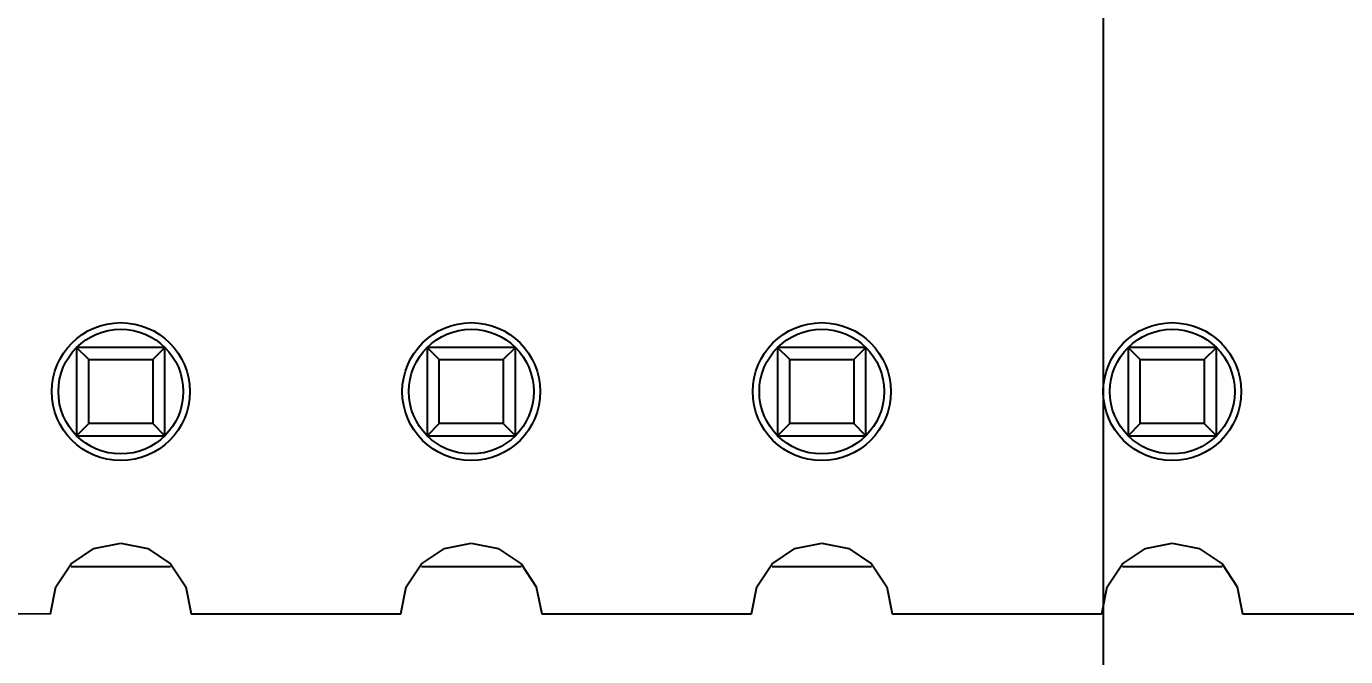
# Model space of a CAD drawing. Header units: millimetres. Extents: x 563 to 681, y 173 to 284.
# Drawn here: x 616.78 to 626.34, y 244.02 to 248.59 of the extents above; entities that cross this region are included whole.
import ezdxf

# ---------------------------------------------------------------- set-up
doc = ezdxf.new("R2010")
doc.units = ezdxf.units.MM
doc.header["$LTSCALE"] = 30.734
doc.header["$PDMODE"] = 3
doc.header["$PDSIZE"] = 0.3125
doc.layers.get('0').update_dxf_attribs({"linetype": 'CONTINUOUS'})
doc.layers.get('Defpoints').update_dxf_attribs({"linetype": 'CONTINUOUS'})
doc.layers.add('dim', color=6, linetype='CONTINUOUS', lineweight=9)
doc.styles.add('Verdana', font='verdana.ttf', dxfattribs={"height": 2.5})
doc.dimstyles.new('aaaaaaaa 3.0', dxfattribs={"dimtxt": 2.5, "dimasz": 1.5, "dimexe": 1.25, "dimexo": 0.625, "dimtad": 1, "dimdec": 1, "dimzin": 9, "dimdsep": 46, "dimtxsty": 'Verdana', "dimcen": 0, "dimazin": 0, "dimtfac": 1, "dimtofl": 0, "dimtmove": 0, "dimatfit": 3, "dimfxl": 1, "dimlwd": 25, "dimlwe": 25, "dimarcsym": 0})

# ---------------------------------------------------------------- blocks, each defined once
blk = doc.blocks.new('*D25')
at = {"layer": 'Defpoints', "color": 0}
for p in [(632.6804, 246.5738), (610.3968, 245.3339), (632.6804, 233.3184)]:
    blk.add_point(p, dxfattribs=at)
at = {"layer": 'dim', "color": 0, "lineweight": 25}
for p, q in [((632.6804, 245.9488), (632.6804, 232.0684)), ((610.3968, 244.7089), (610.3968, 232.0684)), ((611.8968, 233.3184), (631.1804, 233.3184))]:
    blk.add_line(p, q, dxfattribs=at)
at = {"layer": 'dim', "color": 0}
for points in [[(611.8968, 233.5684), (611.8968, 233.0684), (610.3968, 233.3184)], [(631.1804, 233.0684), (631.1804, 233.5684), (632.6804, 233.3184)]]:
    blk.add_solid(points, dxfattribs=at)
at = {"layer": 'dim', "color": 0, "insert": (621.5386, 235.2454), "char_height": 2.5, "attachment_point": 5, "style": 'Verdana'}
blk.add_mtext('22.3', dxfattribs=at)
blk = doc.blocks.new('*D32')
at = {"layer": 'Defpoints', "color": 0}
for p in [(624.5856, 251.3188), (610.3968, 245.3339), (624.5856, 238.4478)]:
    blk.add_point(p, dxfattribs=at)
at = {"layer": 'dim', "color": 0, "lineweight": 25}
for p, q in [((624.5856, 250.6938), (624.5856, 237.1978)), ((610.3968, 244.7089), (610.3968, 237.1978)), ((611.8968, 238.4478), (623.0856, 238.4478))]:
    blk.add_line(p, q, dxfattribs=at)
at = {"layer": 'dim', "color": 0}
for points in [[(611.8968, 238.6978), (611.8968, 238.1978), (610.3968, 238.4478)], [(623.0856, 238.1978), (623.0856, 238.6978), (624.5856, 238.4478)]]:
    blk.add_solid(points, dxfattribs=at)
at = {"layer": 'dim', "color": 0, "insert": (617.4912, 240.3488), "char_height": 2.5, "attachment_point": 5, "style": 'Verdana'}
blk.add_mtext('14.2', dxfattribs=at)

msp = doc.modelspace()

# ---------------------------------------------------------------- linework, layer by layer
at = {"linetype": 'Continuous'}
for p, q in [((617.1455, 246.2639), (617.1455, 245.6239)), ((617.2336, 246.1757), (617.1455, 246.2639)), ((617.7855, 246.2639), (617.1455, 246.2639)), ((617.7855, 246.2639), (617.6973, 246.1757)), ((617.7855, 245.6239), (617.7855, 246.2639)), ((619.6855, 246.2639), (619.6855, 245.6239)), ((619.7736, 246.1757), (619.6855, 246.2639)), ((620.3255, 246.2639), (619.6855, 246.2639)), ((620.3255, 246.2639), (620.2373, 246.1757)), ((620.3255, 245.6239), (620.3255, 246.2639)), ((622.2255, 246.2639), (622.2255, 245.6239)), ((622.3136, 246.1757), (622.2255, 246.2639)), ((622.8655, 246.2639), (622.2255, 246.2639)), ((622.8655, 246.2639), (622.7773, 246.1757)), ((622.8655, 245.6239), (622.8655, 246.2639)), ((624.7655, 246.2639), (624.7655, 245.6239)), ((624.8536, 246.1757), (624.7655, 246.2639)), ((625.4055, 246.2639), (624.7655, 246.2639)), ((625.4055, 246.2639), (625.3173, 246.1757)), ((625.4055, 245.6239), (625.4055, 246.2639)), ((617.2336, 245.712), (617.2336, 246.1757)), ((617.2336, 246.1757), (617.6973, 246.1757)), ((617.6973, 246.1757), (617.6973, 245.712)), ((619.7736, 245.712), (619.7736, 246.1757)), ((619.7736, 246.1757), (620.2373, 246.1757)), ((620.2373, 246.1757), (620.2373, 245.712)), ((622.3136, 245.712), (622.3136, 246.1757)), ((622.3136, 246.1757), (622.7773, 246.1757)), ((622.7773, 246.1757), (622.7773, 245.712)), ((624.8536, 245.712), (624.8536, 246.1757)), ((624.8536, 246.1757), (625.3173, 246.1757)), ((625.3173, 246.1757), (625.3173, 245.712)), ((617.2336, 245.712), (617.1455, 245.6239)), ((617.6973, 245.712), (617.2336, 245.712)), ((617.7855, 245.6239), (617.6973, 245.712)), ((619.7736, 245.712), (619.6855, 245.6239)), ((620.2373, 245.712), (619.7736, 245.712)), ((620.3255, 245.6239), (620.2373, 245.712)), ((622.3136, 245.712), (622.2255, 245.6239)), ((622.7773, 245.712), (622.3136, 245.712)), ((622.8655, 245.6239), (622.7773, 245.712)), ((624.8536, 245.712), (624.7655, 245.6239)), ((625.3173, 245.712), (624.8536, 245.712)), ((625.4055, 245.6239), (625.3173, 245.712)), ((617.1455, 245.6239), (617.7855, 245.6239)), ((619.6855, 245.6239), (620.3255, 245.6239)), ((622.2255, 245.6239), (622.8655, 245.6239)), ((624.7655, 245.6239), (625.4055, 245.6239)), ((617.105, 244.6943), (617.2704, 244.8048)), ((617.2704, 244.8048), (617.4655, 244.8436)), ((617.4655, 244.8436), (617.6606, 244.8048)), ((617.6606, 244.8048), (617.826, 244.6943)), ((619.645, 244.6943), (619.8104, 244.8048)), ((619.8104, 244.8048), (620.0055, 244.8436)), ((620.0055, 244.8436), (620.2006, 244.8048)), ((620.2006, 244.8048), (620.366, 244.6943)), ((622.185, 244.6943), (622.3504, 244.8048)), ((622.3504, 244.8048), (622.5455, 244.8436)), ((622.5455, 244.8436), (622.7406, 244.8048)), ((622.7406, 244.8048), (622.906, 244.6943)), ((624.725, 244.6943), (624.8904, 244.8048)), ((624.8904, 244.8048), (625.0855, 244.8436)), ((625.0855, 244.8436), (625.2806, 244.8048)), ((625.2806, 244.8048), (625.446, 244.6943)), ((616.9945, 244.5289), (617.105, 244.6943)), ((617.826, 244.6739), (617.105, 244.6739)), ((617.826, 244.6943), (617.9365, 244.5289)), ((619.5345, 244.5289), (619.645, 244.6943)), ((620.366, 244.6739), (619.645, 244.6739)), ((620.366, 244.6943), (620.4765, 244.5289)), ((622.0745, 244.5289), (622.185, 244.6943)), ((622.906, 244.6739), (622.185, 244.6739)), ((622.906, 244.6943), (623.0165, 244.5289)), ((624.6145, 244.5289), (624.725, 244.6943)), ((625.446, 244.6739), (624.725, 244.6739)), ((625.446, 244.6943), (625.5565, 244.5289)), ((616.9555, 244.3332), (616.9945, 244.5289)), ((617.9365, 244.5289), (617.9754, 244.333)), ((619.4955, 244.3328), (619.5345, 244.5289)), ((620.4765, 244.5289), (620.5155, 244.3327)), ((622.0354, 244.3325), (622.0745, 244.5289)), ((623.0165, 244.5289), (623.0556, 244.3324)), ((624.5753, 244.3322), (624.6145, 244.5289)), ((625.5565, 244.5289), (625.5956, 244.3321)), ((615.4354, 244.3334), (616.9555, 244.3332)), ((617.9754, 244.333), (619.4955, 244.3328)), ((620.5155, 244.3327), (622.0354, 244.3325)), ((623.0556, 244.3324), (624.5753, 244.3322)), ((625.5956, 244.3321), (627.1153, 244.3319))]:
    msp.add_line(p, q, dxfattribs=at)
for centre, radius in [((617.4655, 245.9439), 0.5), ((617.4655, 245.9439), 0.4525), ((620.0055, 245.9439), 0.5), ((620.0055, 245.9439), 0.4525), ((622.5455, 245.9439), 0.5), ((622.5455, 245.9439), 0.4525), ((625.0855, 245.9439), 0.5), ((625.0855, 245.9439), 0.4525)]:
    msp.add_circle(centre, radius, dxfattribs=at)

# ---------------------------------------------------------------- dimensions: what is measured, and where the dimension line sits
at = {"layer": 'dim'}
for base, p2, picture, middle in [((624.5856, 238.4478), (624.5856, 251.3188), '*D32', (617.4912, 240.3488)), ((632.6804, 233.3184), (632.6804, 246.5738), '*D25', (621.5386, 235.2454))]:
    dim = msp.add_linear_dim(base=base, p1=(610.3968, 245.3339), p2=p2, dimstyle='aaaaaaaa 3.0', dxfattribs=at)
    dim.commit()
    dim.dimension.update_dxf_attribs({"geometry": picture, "text_midpoint": middle})

doc.saveas('drawing.dxf')
